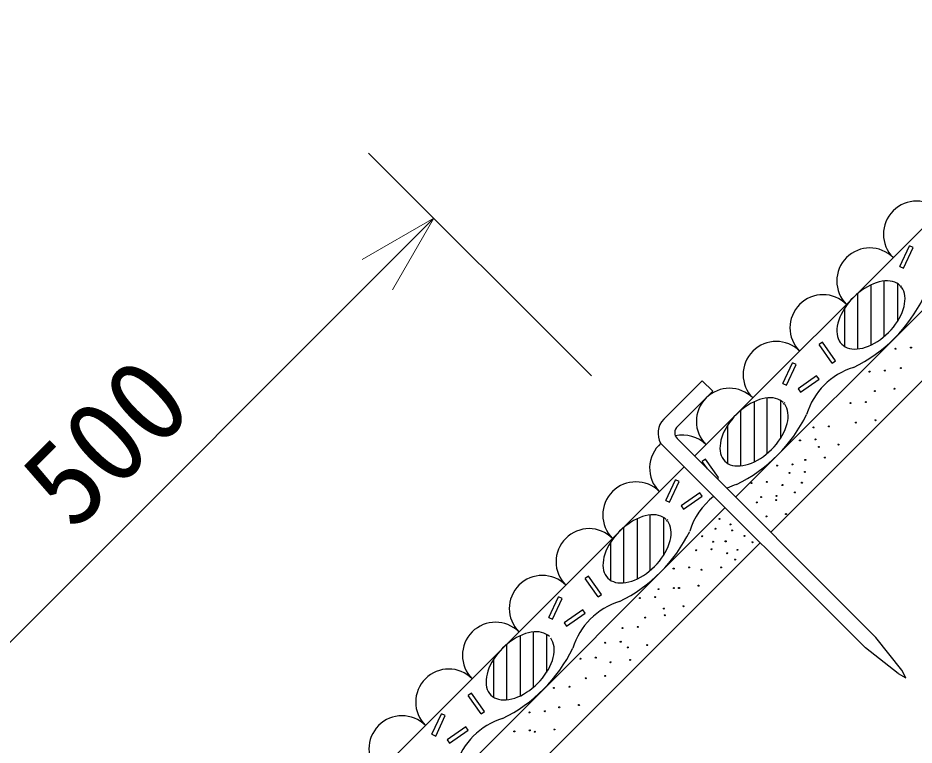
# Model space of a CAD drawing. Units: millimetres, scale not verified. Extents: x 200 to 8200, y 200 to 5825.
# Drawn here: x 2452 to 2994, y 3597 to 4036 of the extents above; entities that cross this region are included whole.
import ezdxf
from ezdxf.enums import TextEntityAlignment as Align

# ---------------------------------------------------------------- set-up
doc = ezdxf.new("R2010")
doc.units = ezdxf.units.MM
doc.header["$LTSCALE"] = 20
doc.layers.add('C-STR', color=7, linetype='Continuous', lineweight=25)
doc.layers.add('C-STR-DIM', color=1, linetype='Continuous', lineweight=13)
doc.styles.add('ＭＳ ゴシック', font='')
doc.styles.get('ＭＳ ゴシック').set_extended_font_data('MS Gothic')

msp = doc.modelspace()

# ---------------------------------------------------------------- linework, layer by layer
at = {"layer": 'C-STR'}
for p, q in [((2861.61, 3771.47), (3126.42, 4036.28)), ((2886.36, 3746.72), (3140.92, 4001.28)), ((2907.57, 3725.51), (3153.34, 3971.28)), ((2985.52, 3886.07), (2991.31, 3898.49)), ((2968.09, 3874.93), (2968.09, 3838.55)), ((2976.09, 3843.74), (2976.09, 3877.27)), ((2984.09, 3875.74), (2984.09, 3852.8)), ((2986.63, 3874.42), (2985.77, 3873.43)), ((2960.09, 3836.21), (2960.09, 3869.74)), ((2952.09, 3860.68), (2952.09, 3837.74)), ((2944.62, 3827.66), (2936.76, 3838.89)), ((2914.81, 3815.35), (2920.6, 3827.78)), ((2842.77, 3793.66), (2866.06, 3816.97)), ((2872.43, 3810.61), (2866.06, 3816.97)), ((2925.45, 3809.98), (2936.68, 3817.85)), ((2872.43, 3810.61), (2851.18, 3789.34)), ((2897.38, 3804.22), (2897.38, 3767.84)), ((2905.38, 3773.03), (2905.38, 3806.56)), ((2913.38, 3805.03), (2913.38, 3782.09)), ((2915.92, 3803.71), (2915.06, 3802.72)), ((2889.38, 3765.5), (2889.38, 3799.03)), ((2881.38, 3789.97), (2881.38, 3767.03)), ((2850.88, 3782), (2971.12, 3661.82)), ((2840.91, 3779.24), (2964.76, 3655.46)), ((2869.18, 3763.71), (2866.05, 3768.18)), ((2508.06, 3417.92), (2855.15, 3765.01)), ((2844.1, 3744.64), (2849.89, 3757.07)), ((2854.74, 3739.27), (2865.97, 3747.13)), ((2532.81, 3393.17), (2879.9, 3740.27)), ((2826.67, 3733.51), (2826.67, 3697.13)), ((2834.67, 3702.32), (2834.67, 3735.85)), ((2842.67, 3734.32), (2842.67, 3711.38)), ((2818.67, 3694.79), (2818.67, 3728.32)), ((2845.21, 3733), (2844.35, 3732.01)), ((2554.02, 3371.96), (2901.12, 3719.06)), ((2810.67, 3719.26), (2810.67, 3696.32)), ((2803.2, 3686.24), (2795.34, 3697.47)), ((2773.39, 3673.93), (2779.18, 3686.36)), ((2784.03, 3668.56), (2795.26, 3676.42)), ((2755.96, 3662.8), (2755.96, 3626.42)), ((2763.96, 3631.61), (2763.96, 3665.14)), ((2771.96, 3663.61), (2771.96, 3640.67)), ((2747.96, 3624.08), (2747.96, 3657.61)), ((2986.69, 3642.03), (2971.12, 3661.82)), ((2984.57, 3639.91), (2964.76, 3655.46)), ((2739.96, 3648.55), (2739.96, 3625.61)), ((2989.16, 3637.43), (2986.69, 3642.03)), ((2984.57, 3639.91), (2989.16, 3637.43)), ((2732.49, 3615.53), (2724.63, 3626.76)), ((2702.68, 3603.22), (2708.47, 3615.65)), ((2713.32, 3597.85), (2724.55, 3605.71))]:
    msp.add_line(p, q, dxfattribs=at)
for points in [[(2985.52, 3886.07), (2987.78, 3885.01), (2993.57, 3897.44), (2991.31, 3898.49)], [(2985.77, 3874.42), (2984.78, 3875.28), (2983.66, 3875.99), (2982.42, 3876.56), (2981.08, 3876.98), (2979.63, 3877.24), (2978.1, 3877.35), (2976.49, 3877.31), (2974.82, 3877.1), (2973.09, 3876.74), (2971.33, 3876.23), (2969.54, 3875.57), (2967.75, 3874.77), (2965.95, 3873.82), (2964.17, 3872.75), (2962.42, 3871.56), (2960.72, 3870.26), (2959.07, 3868.85), (2957.49, 3867.35), (2955.99, 3865.77), (2954.58, 3864.12), (2953.27, 3862.41), (2952.08, 3860.66), (2951.01, 3858.88), (2950.07, 3857.09), (2949.26, 3855.29), (2948.6, 3853.5), (2948.09, 3851.74), (2947.73, 3850.02), (2947.53, 3848.34), (2947.48, 3846.73), (2947.59, 3845.2), (2947.85, 3843.76), (2948.27, 3842.41), (2948.84, 3841.17), (2949.56, 3840.05), (2950.41, 3839.06), (2951.41, 3838.21), (2952.52, 3837.49), (2953.76, 3836.92), (2955.11, 3836.5), (2956.55, 3836.24), (2958.09, 3836.13), (2959.7, 3836.18), (2961.37, 3836.38), (2963.09, 3836.74), (2964.85, 3837.25), (2966.64, 3837.91), (2968.44, 3838.72), (2970.23, 3839.66), (2972.01, 3840.73), (2973.76, 3841.92), (2975.47, 3843.23), (2977.12, 3844.63), (2978.7, 3846.13), (2980.2, 3847.72), (2981.61, 3849.37), (2982.91, 3851.07), (2984.11, 3852.82), (2985.18, 3854.6), (2986.12, 3856.39), (2986.92, 3858.19), (2987.58, 3859.98), (2988.09, 3861.74), (2988.45, 3863.47), (2988.66, 3865.14), (2988.7, 3866.75), (2988.6, 3868.28), (2988.33, 3869.72), (2987.91, 3871.07), (2987.34, 3872.31), (2986.63, 3873.43)], [(2944.62, 3827.66), (2946.66, 3829.09), (2938.8, 3840.32), (2936.76, 3838.89)], [(2914.81, 3815.35), (2917.07, 3814.3), (2922.86, 3826.73), (2920.6, 3827.78)], [(2936.68, 3817.85), (2935.25, 3819.89), (2924.02, 3812.02), (2925.45, 3809.98)], [(2915.06, 3803.71), (2914.07, 3804.57), (2912.95, 3805.28), (2911.71, 3805.85), (2910.37, 3806.27), (2908.92, 3806.53), (2907.39, 3806.64), (2905.78, 3806.59), (2904.11, 3806.39), (2902.38, 3806.03), (2900.62, 3805.52), (2898.83, 3804.86), (2897.03, 3804.05), (2895.24, 3803.11), (2893.46, 3802.04), (2891.71, 3800.85), (2890.01, 3799.55), (2888.36, 3798.14), (2886.77, 3796.64), (2885.27, 3795.06), (2883.87, 3793.41), (2882.56, 3791.7), (2881.37, 3789.95), (2880.3, 3788.17), (2879.36, 3786.38), (2878.55, 3784.58), (2877.89, 3782.79), (2877.38, 3781.03), (2877.02, 3779.31), (2876.82, 3777.63), (2876.77, 3776.02), (2876.88, 3774.49), (2877.14, 3773.05), (2877.56, 3771.7), (2878.13, 3770.46), (2878.85, 3769.34), (2879.7, 3768.35), (2880.7, 3767.5), (2881.81, 3766.78), (2883.05, 3766.21), (2884.4, 3765.79), (2885.84, 3765.53), (2887.38, 3765.42), (2888.98, 3765.47), (2890.66, 3765.67), (2892.38, 3766.03), (2894.14, 3766.54), (2895.93, 3767.2), (2897.73, 3768.01), (2899.52, 3768.95), (2901.3, 3770.02), (2903.05, 3771.21), (2904.76, 3772.52), (2906.41, 3773.92), (2907.99, 3775.42), (2909.49, 3777), (2910.9, 3778.65), (2912.2, 3780.36), (2913.39, 3782.11), (2914.47, 3783.89), (2915.41, 3785.68), (2916.21, 3787.48), (2916.87, 3789.27), (2917.38, 3791.03), (2917.74, 3792.75), (2917.95, 3794.43), (2917.99, 3796.04), (2917.89, 3797.57), (2917.62, 3799.01), (2917.2, 3800.36), (2916.63, 3801.6), (2915.92, 3802.72)], [(2875.11, 3757.78), (2875.95, 3758.38), (2868.09, 3769.61), (2866.05, 3768.18)], [(2844.1, 3744.64), (2846.35, 3743.59), (2852.15, 3756.02), (2849.89, 3757.07)], [(2865.97, 3747.13), (2864.54, 3749.17), (2853.31, 3741.31), (2854.74, 3739.27)], [(2844.35, 3733), (2843.36, 3733.85), (2842.24, 3734.57), (2841, 3735.14), (2839.65, 3735.56), (2838.21, 3735.82), (2836.68, 3735.93), (2835.07, 3735.88), (2833.39, 3735.68), (2831.67, 3735.32), (2829.91, 3734.81), (2828.12, 3734.15), (2826.32, 3733.34), (2824.53, 3732.4), (2822.75, 3731.33), (2821, 3730.14), (2819.3, 3728.83), (2817.65, 3727.43), (2816.06, 3725.93), (2814.56, 3724.35), (2813.16, 3722.7), (2811.85, 3720.99), (2810.66, 3719.24), (2809.59, 3717.46), (2808.65, 3715.67), (2807.84, 3713.87), (2807.18, 3712.08), (2806.67, 3710.32), (2806.31, 3708.6), (2806.11, 3706.92), (2806.06, 3705.31), (2806.17, 3703.78), (2806.43, 3702.34), (2806.85, 3700.99), (2807.42, 3699.75), (2808.14, 3698.63), (2808.99, 3697.64), (2809.98, 3696.78), (2811.1, 3696.07), (2812.34, 3695.5), (2813.69, 3695.08), (2815.13, 3694.82), (2816.66, 3694.71), (2818.27, 3694.76), (2819.95, 3694.96), (2821.67, 3695.32), (2823.43, 3695.83), (2825.22, 3696.49), (2827.02, 3697.3), (2828.81, 3698.24), (2830.59, 3699.31), (2832.34, 3700.5), (2834.05, 3701.8), (2835.7, 3703.21), (2837.28, 3704.71), (2838.78, 3706.29), (2840.19, 3707.94), (2841.49, 3709.65), (2842.68, 3711.4), (2843.75, 3713.18), (2844.7, 3714.97), (2845.5, 3716.77), (2846.16, 3718.56), (2846.67, 3720.32), (2847.03, 3722.04), (2847.24, 3723.72), (2847.28, 3725.33), (2847.17, 3726.86), (2846.91, 3728.3), (2846.49, 3729.65), (2845.92, 3730.89), (2845.21, 3732.01)], [(2803.2, 3686.24), (2805.24, 3687.67), (2797.38, 3698.9), (2795.34, 3697.47)], [(2773.39, 3673.93), (2775.64, 3672.88), (2781.44, 3685.31), (2779.18, 3686.36)], [(2795.26, 3676.42), (2793.83, 3678.46), (2782.6, 3670.6), (2784.03, 3668.56)], [(2773.64, 3662.29), (2772.65, 3663.14), (2771.53, 3663.86), (2770.29, 3664.43), (2768.94, 3664.85), (2767.5, 3665.11), (2765.97, 3665.22), (2764.36, 3665.17), (2762.68, 3664.97), (2760.96, 3664.61), (2759.2, 3664.1), (2757.41, 3663.44), (2755.61, 3662.63), (2753.82, 3661.69), (2752.04, 3660.62), (2750.29, 3659.43), (2748.58, 3658.12), (2746.93, 3656.72), (2745.35, 3655.22), (2743.85, 3653.63), (2742.44, 3651.98), (2741.14, 3650.28), (2739.95, 3648.53), (2738.88, 3646.75), (2737.94, 3644.96), (2737.13, 3643.16), (2736.47, 3641.37), (2735.96, 3639.61), (2735.6, 3637.88), (2735.4, 3636.21), (2735.35, 3634.6), (2735.46, 3633.07), (2735.72, 3631.63), (2736.14, 3630.28), (2736.71, 3629.04), (2737.43, 3627.92), (2738.28, 3626.93), (2739.27, 3626.07), (2740.39, 3625.36), (2741.63, 3624.79), (2742.98, 3624.37), (2744.42, 3624.1), (2745.95, 3624), (2747.56, 3624.04), (2749.24, 3624.25), (2750.96, 3624.61), (2752.72, 3625.12), (2754.51, 3625.78), (2756.31, 3626.58), (2758.1, 3627.53), (2759.88, 3628.6), (2761.63, 3629.79), (2763.34, 3631.09), (2764.99, 3632.5), (2766.57, 3634), (2768.07, 3635.58), (2769.48, 3637.23), (2770.78, 3638.94), (2771.97, 3640.69), (2773.04, 3642.47), (2773.98, 3644.26), (2774.79, 3646.06), (2775.45, 3647.85), (2775.96, 3649.61), (2776.32, 3651.33), (2776.52, 3653.01), (2776.57, 3654.61), (2776.46, 3656.15), (2776.2, 3657.59), (2775.78, 3658.94), (2775.21, 3660.18), (2774.49, 3661.29)], [(2732.49, 3615.53), (2734.53, 3616.95), (2726.67, 3628.19), (2724.63, 3626.76)], [(2702.68, 3603.22), (2704.93, 3602.17), (2710.73, 3614.6), (2708.47, 3615.65)], [(2724.55, 3605.71), (2723.12, 3607.75), (2711.89, 3599.89), (2713.32, 3597.85)]]:
    msp.add_lwpolyline(points, dxfattribs=at)
for centre in [(2982.98, 3836.32), (2992.28, 3836.97), (2967.24, 3822.45), (2976.54, 3823.11), (2986.2, 3824.57), (2970.46, 3810.7), (2982.27, 3812.11), (2955.72, 3803.42), (2965.02, 3804.08), (2970.76, 3793.08), (2933.4, 3788.71), (2942.7, 3789.37), (2958.95, 3791.67), (2934.48, 3781.52), (2925.18, 3780.86), (2936.62, 3776.96), (2948.44, 3778.37), (2911.31, 3765.68), (2920.61, 3766.34), (2928.4, 3769.11), (2940.21, 3770.52), (2918.83, 3761.22), (2928.13, 3761.87), (2895.8, 3755.11), (2905.11, 3755.76), (2926.35, 3755.34), (2914.54, 3753.93), (2922.06, 3749.47), (2901.68, 3746.65), (2910.84, 3744.77), (2910.98, 3747.31), (2899.03, 3743.36), (2876.6, 3733.46), (2904.9, 3734.9), (2916.72, 3736.31), (2874.03, 3727.52), (2883.13, 3730.08), (2866.12, 3722.98), (2884.09, 3726.49), (2891.64, 3723.12), (2872.65, 3719.6), (2880.24, 3719.87), (2896.45, 3719.35), (2862.44, 3714.46), (2871.74, 3715.11), (2881.16, 3712.64), (2887.32, 3714.74), (2885.97, 3708.87), (2848.81, 3703.41), (2858.11, 3704.07), (2865.66, 3702.71), (2877.47, 3704.12), (2839.64, 3690.96), (2848.95, 3691.62), (2852.03, 3691.66), (2863.85, 3693.07), (2828.37, 3685.55), (2837.67, 3686.21), (2842.87, 3679.21), (2854.68, 3680.62), (2831.59, 3673.81), (2843.4, 3675.22), (2827.1, 3668.12), (2817.79, 3667.46), (2807.45, 3658.53), (2816.76, 3659.19), (2832.83, 3657.12), (2821.02, 3655.71), (2792.42, 3648.9), (2801.72, 3649.56), (2810.68, 3646.79), (2822.49, 3648.19), (2795.64, 3637.15), (2807.45, 3638.56), (2776.44, 3631.28), (2785.74, 3631.93), (2779.66, 3619.53), (2791.48, 3620.94), (2761.63, 3616.47), (2770.94, 3617.13), (2752.47, 3604.96), (2761.77, 3605.62), (2764.86, 3604.73), (2776.67, 3606.13)]:
    msp.add_circle(centre, 0.3, dxfattribs=at)
for centre, radius, start, end in [((2995.67, 3905.53), 20, 45, 225), ((2967.39, 3877.25), 20, 45, 225), ((2939.1, 3848.96), 20, 45, 225), ((2916.83, 3908.01), 92.5, 296.0754, 333.9246), ((2910.82, 3820.68), 20, 45, 225), ((2969.86, 3784.26), 42.5, 106.9275, 163.0725), ((2882.53, 3792.39), 20, 45, 225), ((2851.45, 3785.21), 12.12, 135.7626, 209.5379), ((2846.12, 3837.3), 92.5, 296.0754, 333.9246), ((2854.41, 3785.53), 5, 130.3409, 225.017), ((2854.25, 3764.11), 20, 45, 102.8512), ((2854.25, 3764.11), 20, 131.3195, 225), ((2825.96, 3735.83), 20, 45, 225), ((2899.15, 3713.55), 42.5, 106.9275, 115.1784), ((2899.15, 3713.55), 42.5, 128.0518, 163.0725), ((2797.68, 3707.54), 20, 45, 225), ((2775.41, 3766.58), 92.5, 296.0754, 333.9246), ((2769.4, 3679.26), 20, 45, 225), ((2828.44, 3642.84), 42.5, 106.9275, 163.0725), ((2741.11, 3650.97), 20, 45, 225), ((2704.69, 3695.87), 92.5, 296.0754, 333.9246), ((2712.83, 3622.69), 20, 45, 225), ((2684.54, 3594.4), 20, 45, 225), ((2757.73, 3572.13), 42.5, 106.9275, 163.0725)]:
    msp.add_arc(centre, radius, start, end, dxfattribs=at)
at = {"layer": 'C-STR-DIM'}
for p, q in [((2799.03, 3819.91), (2664.33, 3954.61)), ((2350.16, 3561.67), (2703.72, 3915.22)), ((2703.72, 3915.22), (2660.42, 3890.22)), ((2703.72, 3915.22), (2678.72, 3871.92))]:
    msp.add_line(p, q, dxfattribs=at)

# ---------------------------------------------------------------- texts
at = {"layer": 'C-STR-DIM', "color": 7, "style": 'ＭＳ ゴシック'}
msp.add_text('500', height=51.32, rotation=45, dxfattribs=at).set_placement((2496.97, 3714.14), align=Align.BOTTOM_LEFT)

doc.saveas('drawing.dxf')
